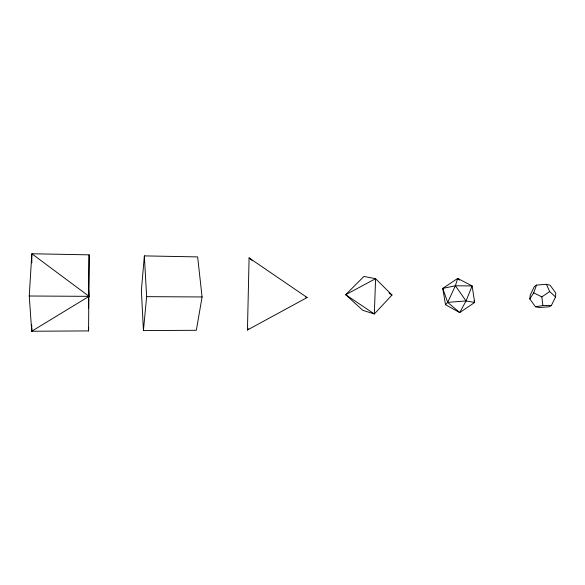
<?xml version="1.0" encoding="UTF-8"?>
<svg xmlns="http://www.w3.org/2000/svg" width="585" height="585" viewBox="0 0 585 585"><rect width="100%" height="100%" fill="white"/><g stroke="black" fill="none" stroke-linecap="round" stroke-linejoin="round"><path stroke-width="0.88" d="M89.117 254.848L88.664 289.984L89.059 296.339L31.722 331.242L29.25 296.01L31.831 253.758L89.117 254.848L88.584 330.913L31.722 331.242L31.729 324.858M31.817 262.877L31.831 253.758L89.059 296.339L29.25 296.01M88.584 330.913L88.591 327.271M88.627 308.178L88.664 289.984M247.455 329.998L249.086 257.875L307.125 297.531L247.455 329.998L248.779 328.77M555.553 296.983L555.75 293.012L550.119 285.239L546.361 284.288L536.525 285.1L534.368 286.533L530.266 295.015L529.813 298.964L535.421 306.767L539.26 307.513L548.993 306.796L551.326 305.589L555.553 296.983L549.703 291.571L546.361 284.288M31.722 331.242L31.875 328.521M144.356 255.894L141.38 290.387L143.427 330.598L196.348 330.291L202.088 296.961L197.642 256.903L144.356 255.894L146.63 296.654L143.427 330.598M445.514 304.734L447.693 302.372L455.364 285.78L457.675 278.416L472.132 285.948L474.676 302.482L459.708 312.558L445.514 304.734L442.765 288.42L457.675 278.416L459.627 280.127M529.813 298.964L533.696 292.836L536.525 285.1M447.693 302.372L466.055 300.939L472.132 285.948L455.364 285.78L442.765 288.42L447.693 302.372L459.708 312.558L466.055 300.939L455.364 285.78M392.001 295.001L374.341 313.969L362.766 310.313L345.684 294.701L363.921 276.434L375.585 278.687L392.001 295.001L388.959 292.997M533.696 292.836L541.827 296.895L549.703 291.571M535.421 306.767L542.865 305.567L551.326 305.589M146.63 296.654L202.088 296.961M466.055 300.939L474.676 302.482L474.055 300.858M305.421 296.953L307.125 297.531M249.086 257.875L252.552 260.771M541.827 296.895L542.865 305.567M375.585 278.687L374.341 313.969L345.684 294.701L375.585 278.687"/></g></svg>
